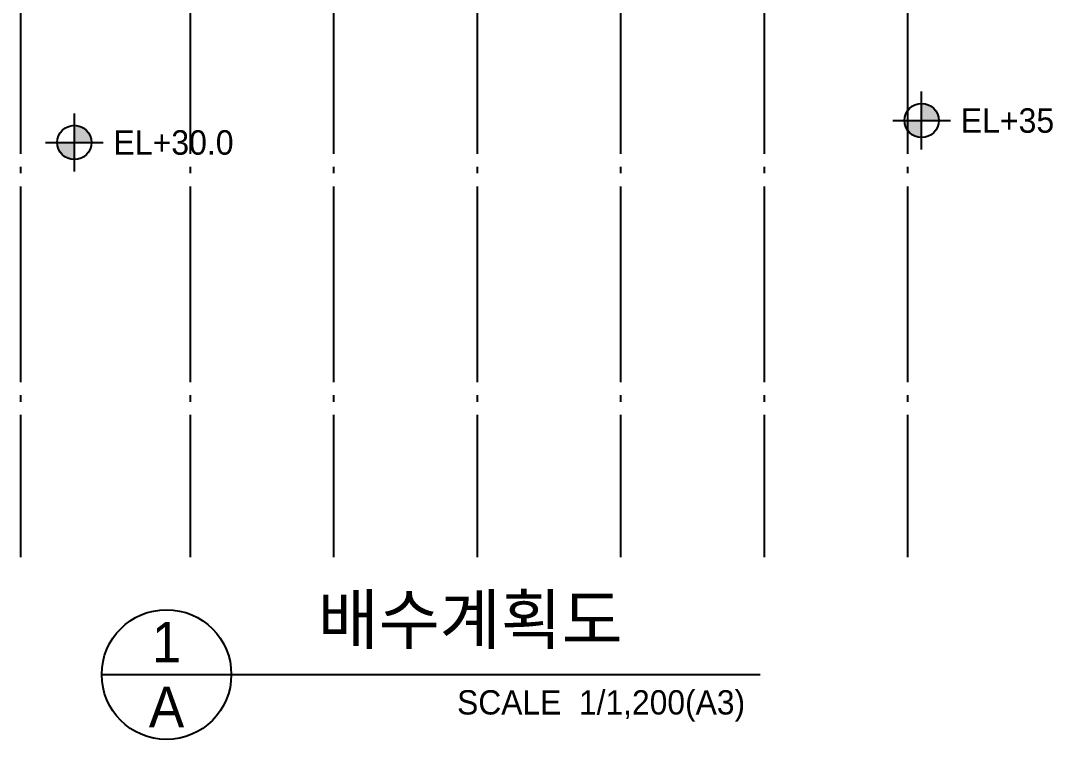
# Model space of a CAD drawing. Header units: millimetres. Extents: x 252222657 to 254795153, y 504225591 to 504550014.
# Drawn here: x 252422702 to 252501580, y 504230146 to 504285217 of the extents above; entities that cross this region are included whole.
import ezdxf
from ezdxf.enums import TextEntityAlignment as Align

# ---------------------------------------------------------------- set-up
doc = ezdxf.new("R2010")
doc.units = ezdxf.units.MM
doc.linetypes.add('CEN', pattern=[35, 30, -2, 1, -2])
for name, color, linetype in [('4A.TEC CEN', 1, 'CEN'), ('4A.TEC TEXT 1', 3, 'Continuous'), ('4A.TEC TEXT 2', 3, 'Continuous'), ('4A.TEC 심볼', 7, 'Continuous')]:
    doc.layers.add(name, color=color, linetype=linetype)
doc.styles.add('SAMOO', font='')
doc.styles.add('나눔고딕', font='')
doc.styles.get('SAMOO').set_extended_font_data('Dotum')
doc.styles.get('나눔고딕').set_extended_font_data('Dotum')

# ---------------------------------------------------------------- blocks, each defined once
blk = doc.blocks.new('FL-LEVEL1')
at = {"layer": '4A.TEC 심볼', "linetype": 'ByBlock'}
h = blk.add_hatch(color=256, dxfattribs=at)
h.paths.add_polyline_path([(295, 175), (295, 0), (470, 0, 0.414214)])
h.paths.add_polyline_path([(295, 0), (120, 0, 0.414214), (295, -175)])
for p, q in [((295, -295), (295, 295)), ((0, 0), (590, 0))]:
    blk.add_line(p, q, dxfattribs=at)
blk.add_circle((295, 0), 175, dxfattribs=at)
at = {"layer": '4A.TEC TEXT 2', "color": 3, "linetype": 'ByBlock', "style": 'SAMOO'}
blk.add_attdef('FL', text='', height=250, dxfattribs=at).set_placement((695, 0), align=Align.MIDDLE_LEFT)

msp = doc.modelspace()

# ---------------------------------------------------------------- linework, layer by layer
at = {"layer": '4A.TEC CEN', "color": 250, "ltscale": 500, "elevation": -6666.22}
for points in [[(252422702.12, 504517518.37), (252422702.12, 504244114.16)], [(252435702.12, 504517518.37), (252435702.12, 504244114.16)], [(252446702.12, 504517518.37), (252446702.12, 504244114.16)], [(252457702.12, 504517518.37), (252457702.12, 504244114.16)], [(252468702.12, 504517518.37), (252468702.12, 504244114.16)], [(252479702.12, 504517518.37), (252479702.12, 504244114.16)], [(252490702.12, 504517518.37), (252490702.12, 504244114.16)]]:
    msp.add_lwpolyline(points, dxfattribs=at)
at = {"layer": '4A.TEC 심볼'}
msp.add_line((252428924.01, 504235114.16, 3333.33), (252479415.72, 504235114.16, 3333.33), dxfattribs=at)
msp.add_circle((252433892.01, 504235114.16, 3333.33), 4968, dxfattribs=at)

# ---------------------------------------------------------------- block references
at = {"layer": '4A.TEC 심볼', "color": 3, "linetype": 'ByBlock'}
ref = msp.add_blockref('FL-LEVEL1', (252489572.09, 504277561.16, 38333.33), dxfattribs=dict(at, xscale=7.500000000000486, yscale=7.500000000000486, zscale=7.500000000000486))
ref.add_attrib('FL', 'EL+35.0', dxfattribs={"layer": '4A.TEC TEXT 1', "color": 3, "linetype": 'ByBlock', "height": 1875, "style": 'SAMOO'}).set_placement((252494784.59, 504277561.16, 38333.33), align=Align.MIDDLE_LEFT)
ref = msp.add_blockref('FL-LEVEL1', (252424613.57, 504275879.87, 33333.33), dxfattribs=dict(at, xscale=7.500000000000486, yscale=7.500000000000486, zscale=7.500000000000486))
ref.add_attrib('FL', 'EL+30.0', dxfattribs={"layer": '4A.TEC TEXT 1', "color": 3, "linetype": 'ByBlock', "height": 1875, "style": 'SAMOO'}).set_placement((252429826.07, 504275879.87, 33333.33), align=Align.MIDDLE_LEFT)

# ---------------------------------------------------------------- texts
at = {"layer": '4A.TEC TEXT 2', "color": 3, "style": '나눔고딕'}
msp.add_text('배수계획도', height=3726, dxfattribs=at).set_placement((252445490.58, 504236356.16, 3333.33), align=Align.BOTTOM_LEFT)
for s, p in [('1', (252433892.01, 504237598.16, 3333.33)), ('A', (252433892.01, 504232630.16, 3333.33))]:
    msp.add_text(s, height=3105, dxfattribs=at).set_placement(p, align=Align.MIDDLE)
msp.add_text('SCALE  1/1,200(A3)', height=1863, dxfattribs=at).set_placement((252478249.28, 504231494.49, 3333.33), align=Align.BOTTOM_RIGHT)

doc.saveas('drawing.dxf')
